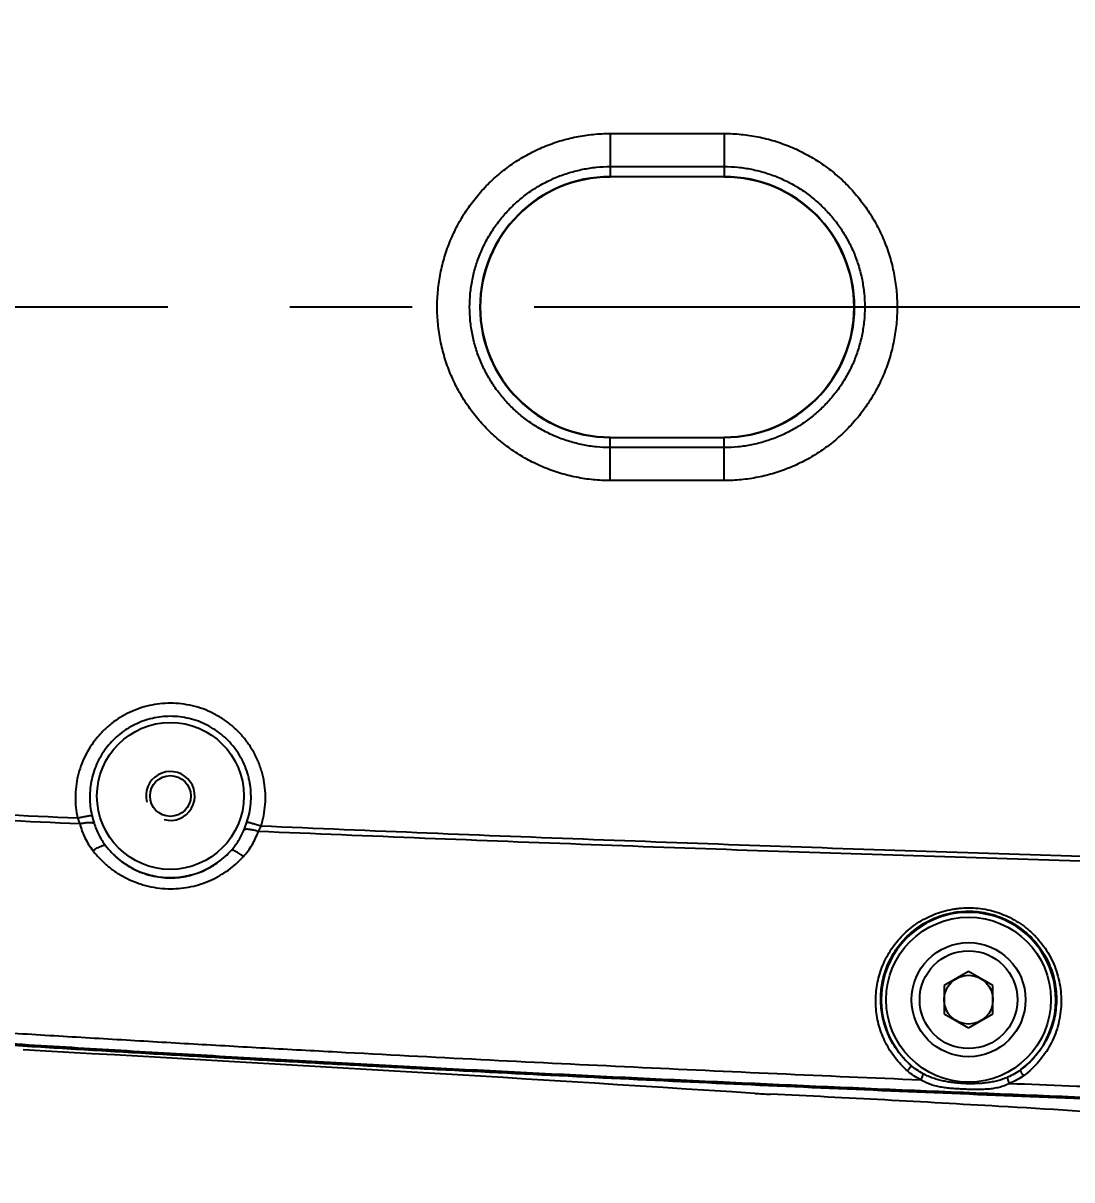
# Model space of a CAD drawing. Header units: millimetres. Extents: x 5828 to 6704, y 123 to 421.
# Drawn here: x 6527.844 to 6531.063, y 364.178 to 367.726 of the extents above; entities that cross this region are included whole.
import ezdxf

# ---------------------------------------------------------------- set-up
doc = ezdxf.new("R2010")
doc.units = ezdxf.units.MM
doc.linetypes.add('CENTER', pattern=[0.6, 0.375, -0.075, 0.075, -0.075])
for name, color, linetype in [('中心线', 7, 'Continuous'), ('外形图', 7, 'Continuous'), ('尺寸标注', 7, 'Continuous'), ('运动范围', 7, 'Continuous')]:
    doc.layers.add(name, color=color, linetype=linetype)
doc.styles.add('微软雅黑', font='msyh.ttc', dxfattribs={"height": 1.5})
doc.dimstyles.new('尺寸标注_1_20比例', dxfattribs={"dimtxt": 1.5, "dimasz": 1.25, "dimexe": 0.5, "dimexo": 0.4, "dimgap": 0.5, "dimtad": 1, "dimdec": 1, "dimlfac": 20, "dimdsep": 46, "dimtxsty": '微软雅黑', "dimcen": 0.09, "dimadec": 0, "dimazin": 0, "dimtp": 0.01, "dimtm": 0.01, "dimtfac": 1, "dimtdec": 1, "dimtofl": 0, "dimtmove": 0, "dimatfit": 3, "dimfxl": 1, "dimtolj": 1, "dimarcsym": 0})

# ---------------------------------------------------------------- blocks, each defined once
blk = doc.blocks.new('*D1144')
at = {"layer": 'Defpoints', "color": 0}
for p in [(6557.7962, 395.6702), (6487.6476, 286.2413), (6537.9972, 286.2413)]:
    blk.add_point(p, dxfattribs=at)
at = {"layer": '尺寸标注', "color": 0, "lineweight": -2}
for p, q in [((6557.3962, 395.6702), (6487.1476, 395.6702)), ((6487.6476, 394.4202), (6487.6476, 287.4913)), ((6537.5972, 286.2413), (6487.1476, 286.2413))]:
    blk.add_line(p, q, dxfattribs=at)
at = {"layer": '尺寸标注', "color": 0}
for points in [[(6487.856, 394.4202), (6487.4393, 394.4202), (6487.6476, 395.6702)], [(6487.4393, 287.4913), (6487.856, 287.4913), (6487.6476, 286.2413)]]:
    blk.add_solid(points, dxfattribs=at)
at = {"layer": '尺寸标注', "color": 0, "insert": (6486.376, 340.9558), "char_height": 1.5, "attachment_point": 5, "rotation": 90, "style": '微软雅黑'}
blk.add_mtext('\\A1;\\A1;{\\fAlibaba PuHuiTi 3.0 55 Regular|b0|i0|c134|p18;2188.6}', dxfattribs=at)

msp = doc.modelspace()

# ---------------------------------------------------------------- linework, layer by layer
at = {"layer": '中心线', "linetype": 'CENTER', "ltscale": 5}
msp.add_line((6564.2883, 366.8553), (6521.5298, 366.8553), dxfattribs=at)
at = {"layer": '外形图', "linetype": 'ByBlock'}
for p, q in [((6529.6462, 367.3877), (6529.6462, 367.2553)), ((6529.6462, 367.3877), (6529.9962, 367.3877)), ((6529.9962, 367.3877), (6529.9962, 367.2553)), ((6529.6462, 367.2862), (6529.9962, 367.2862)), ((6529.9962, 367.2553), (6529.6462, 367.2553)), ((6529.6462, 366.3228), (6529.6462, 366.4553)), ((6529.6462, 366.4553), (6529.9962, 366.4553)), ((6529.9962, 366.3228), (6529.9962, 366.4553)), ((6529.9962, 366.4243), (6529.6462, 366.4243)), ((6529.9962, 366.3228), (6529.6462, 366.3228)), ((6530.7462, 364.8169), (6530.6712, 364.7736)), ((6530.8212, 364.7736), (6530.7462, 364.8169)), ((6530.6712, 364.7736), (6530.6712, 364.687)), ((6530.8212, 364.687), (6530.8212, 364.7736)), ((6530.6712, 364.687), (6530.7462, 364.6437)), ((6530.7462, 364.6437), (6530.8212, 364.687))]:
    msp.add_line(p, q, dxfattribs=at)
for centre, radius in [((6528.2962, 365.3553), 0.2254), ((6528.2962, 365.3553), 0.0625), ((6530.7462, 364.7303), 0.253), ((6530.7462, 364.7303), 0.175), ((6530.7462, 364.7303), 0.15), ((6530.7462, 364.7303), 0.075)]:
    msp.add_circle(centre, radius, dxfattribs=at)
for centre, radius, start, end in [((6529.6462, 366.8553), 0.4, 90, 270), ((6529.6462, 366.8553), 0.3987, 90, 270), ((6529.9962, 366.8553), 0.4, 270, 90), ((6529.9962, 366.8553), 0.3987, 270, 90), ((6528.2962, 365.3553), 0.075, 255, 195), ((6536.9035, 557.8189), 192.7363, 267.069018, 267.355594), ((6536.854, 559.6564), 194.5866, 267.112602, 267.397409), ((6528.2962, 365.3553), 0.2504, 217.4811, 318.0441), ((6530.7462, 364.7303), 0.268, 306.8305, 228.536), ((6515.6897, 140.947), 223.9592, 86.313421, 86.888987), ((6530.2476, 366.9093), 2.4716, 266.3425, 267.4688)]:
    msp.add_arc(centre, radius, start, end, dxfattribs=at)
for points, knots in [([(6536.2603, 364.2992), (6535.7358, 364.3064), (6534.6869, 364.3234), (6533.1138, 364.3595), (6531.8032, 364.4001), (6530.7549, 364.4401), (6529.9689, 364.474), (6529.183, 364.5122), (6528.3975, 364.5553), (6527.743, 364.5937), (6527.2197, 364.6304), (6526.8268, 364.6498), (6526.4374, 364.7181), (6525.9472, 364.9084), (6525.408, 365.3031), (6524.9696, 365.9729), (6524.7919, 366.7539), (6524.8988, 367.5478), (6525.276, 368.2549), (6525.8761, 368.7837), (6526.5012, 369.0271), (6527.0244, 369.0704), (6527.4169, 369.0933), (6527.8095, 369.1203), (6528.333, 369.1514), (6528.9877, 369.1881), (6529.7734, 369.2274), (6530.5594, 369.2624), (6531.6076, 369.3037), (6532.9182, 369.3457), (6534.4913, 369.3833), (6535.5402, 369.4011), (6536.0646, 369.4086)], [0, 0, 0, 0, 0.062547, 0.125094, 0.187642, 0.218915, 0.250189, 0.281463, 0.312736, 0.34401, 0.359646, 0.375288, 0.390909, 0.40654, 0.437679, 0.468836, 0.500009, 0.531187, 0.562362, 0.593532, 0.624708, 0.640342, 0.655997, 0.671626, 0.687262, 0.718537, 0.749811, 0.781085, 0.812358, 0.874905, 0.937453, 1, 1, 1, 1]), ([(6537.2932, 369.4237), (6537.0074, 369.4207), (6536.4358, 369.414), (6535.5783, 369.4017), (6534.7209, 369.3866), (6533.8636, 369.3683), (6533.1492, 369.3503), (6532.5777, 369.3339), (6532.1492, 369.3206), (6531.7206, 369.3063), (6531.2922, 369.2909), (6530.8637, 369.2744), (6530.4353, 369.2567), (6530.0069, 369.2378), (6529.5787, 369.2176), (6529.2218, 369.1997), (6528.9364, 369.1847), (6528.7223, 369.1731), (6528.5082, 369.1611), (6528.2942, 369.1488), (6528.0802, 369.1362), (6527.9019, 369.1253), (6527.7592, 369.1164), (6527.6522, 369.1097), (6527.5453, 369.1029), (6527.4383, 369.0959), (6527.3313, 369.0889), (6527.2422, 369.083), (6527.1709, 369.0782), (6527.1174, 369.0746), (6527.0729, 369.0715), (6527.0372, 369.069), (6527.0105, 369.0672), (6526.9838, 369.0654), (6526.957, 369.0636), (6526.9303, 369.0618), (6526.8946, 369.0592), (6526.8501, 369.0557), (6526.8057, 369.0513), (6526.7702, 369.0472), (6526.7348, 369.0425), (6526.6906, 369.0358), (6526.6378, 369.0265), (6526.5677, 369.0124), (6526.4808, 368.9917), (6526.3779, 368.9618), (6526.2765, 368.9269), (6526.1769, 368.8871), (6526.0794, 368.8425), (6525.9841, 368.7933), (6525.8913, 368.7395), (6525.8013, 368.6813), (6525.7142, 368.6187), (6525.6302, 368.552), (6525.5496, 368.4813), (6525.4725, 368.4068), (6525.3991, 368.3287), (6525.3295, 368.247), (6525.2641, 368.1621), (6525.2028, 368.0742), (6525.1458, 367.9833), (6525.0933, 367.8898), (6525.0454, 367.7939), (6525.0022, 367.6957), (6524.9639, 367.5955), (6524.9305, 367.4936), (6524.9021, 367.3903), (6524.8709, 367.2508), (6524.8498, 367.1092), (6524.8391, 366.9666), (6524.8353, 366.8237), (6524.8437, 366.645), (6524.8694, 366.468), (6524.9001, 366.3284), (6524.9282, 366.2249), (6524.9612, 366.1228), (6524.9991, 366.0226), (6525.0419, 365.9242), (6525.0894, 365.8281), (6525.1416, 365.7344), (6525.1982, 365.6433), (6525.2591, 365.5551), (6525.3243, 365.47), (6525.3935, 365.3881), (6525.4666, 365.3096), (6525.5435, 365.2348), (6525.6239, 365.1639), (6525.7076, 365.0969), (6525.7944, 365.034), (6525.8843, 364.9754), (6525.9768, 364.9213), (6526.0719, 364.8717), (6526.1692, 364.8267), (6526.2687, 364.7866), (6526.3699, 364.7513), (6526.4728, 364.721), (6526.577, 364.6957), (6526.6823, 364.6755), (6526.7707, 364.6628), (6526.8418, 364.6556), (6526.8863, 364.6519), (6526.922, 364.6493), (6526.9487, 364.6475), (6526.9755, 364.6457), (6527.0111, 364.6433), (6527.0557, 364.6402), (6527.1091, 364.6366), (6527.1626, 364.6329), (6527.2339, 364.6281), (6527.323, 364.6222), (6527.43, 364.6152), (6527.537, 364.6082), (6527.6439, 364.6014), (6527.7509, 364.5946), (6527.8936, 364.5857), (6528.0719, 364.5749), (6528.2859, 364.5622), (6528.4999, 364.5499), (6528.714, 364.5379), (6528.928, 364.5263), (6529.2135, 364.5113), (6529.5703, 364.4934), (6529.9986, 364.4732), (6530.427, 364.4542), (6530.8554, 364.4365), (6531.2838, 364.4199), (6531.7123, 364.4045), (6532.1409, 364.3902), (6532.5694, 364.3769), (6533.1409, 364.3605), (6533.8553, 364.3424), (6534.7126, 364.3241), (6535.57, 364.309), (6536.4274, 364.2966), (6536.9991, 364.29), (6537.2849, 364.287)], [0, 0, 0, 0, 0.031251, 0.062501, 0.093752, 0.125002, 0.156253, 0.171878, 0.187503, 0.203128, 0.218754, 0.234379, 0.250004, 0.265629, 0.281255, 0.29688, 0.304692, 0.312505, 0.320318, 0.32813, 0.335943, 0.343756, 0.347662, 0.351568, 0.355475, 0.359381, 0.363287, 0.367194, 0.369147, 0.3711, 0.373053, 0.37403, 0.375006, 0.375983, 0.376959, 0.377936, 0.378912, 0.380866, 0.382819, 0.383795, 0.384772, 0.386725, 0.388678, 0.390631, 0.394537, 0.398443, 0.402349, 0.406256, 0.410162, 0.414068, 0.417974, 0.42188, 0.425786, 0.429693, 0.433599, 0.437505, 0.441411, 0.445317, 0.449224, 0.45313, 0.457036, 0.460942, 0.464848, 0.468754, 0.472661, 0.476567, 0.480473, 0.484379, 0.492189, 0.496095, 0.500002, 0.507812, 0.515622, 0.519528, 0.523434, 0.52734, 0.531246, 0.535153, 0.539059, 0.542965, 0.546871, 0.550777, 0.554683, 0.55859, 0.562496, 0.566402, 0.570308, 0.574214, 0.57812, 0.582027, 0.585933, 0.589839, 0.593745, 0.597651, 0.601557, 0.605463, 0.609369, 0.613275, 0.617181, 0.619134, 0.621088, 0.622064, 0.623041, 0.624017, 0.624994, 0.626947, 0.6289, 0.630853, 0.632806, 0.636713, 0.640619, 0.644525, 0.648432, 0.652338, 0.656244, 0.664057, 0.67187, 0.679682, 0.687495, 0.695308, 0.70312, 0.718745, 0.734371, 0.749996, 0.765621, 0.781246, 0.796872, 0.812497, 0.828122, 0.843747, 0.874998, 0.906248, 0.937499, 0.968749, 1, 1, 1, 1]), ([(6529.1152, 366.8553), (6529.1152, 366.8727), (6529.1169, 366.9075), (6529.1233, 366.9506), (6529.1309, 366.9845), (6529.1401, 367.0181), (6529.1547, 367.0591), (6529.177, 367.1064), (6529.2038, 367.1513), (6529.2348, 367.1933), (6529.264, 367.2257), (6529.2892, 367.2497), (6529.3155, 367.2725), (6529.3504, 367.2985), (6529.3952, 367.3255), (6529.4424, 367.3479), (6529.4916, 367.3656), (6529.5423, 367.3783), (6529.594, 367.386), (6529.6288, 367.3877), (6529.6462, 367.3877)], [0, 0, 0, 0, 0.062499, 0.124998, 0.156257, 0.187516, 0.250014, 0.312511, 0.375008, 0.437505, 0.500001, 0.531259, 0.562516, 0.625013, 0.687509, 0.750007, 0.812504, 0.875002, 0.937501, 1, 1, 1, 1]), ([(6529.9962, 367.3877), (6530.0136, 367.3877), (6530.0484, 367.386), (6530.1001, 367.3783), (6530.1508, 367.3656), (6530.2, 367.3479), (6530.2472, 367.3255), (6530.2845, 367.303), (6530.3129, 367.2829), (6530.3403, 367.2614), (6530.3725, 367.2321), (6530.4076, 367.1933), (6530.4386, 367.1513), (6530.4654, 367.1064), (6530.4877, 367.0591), (6530.5052, 367.0099), (6530.5178, 366.9592), (6530.5255, 366.9075), (6530.5272, 366.8727), (6530.5272, 366.8553)], [0, 0, 0, 0, 0.0625, 0.125, 0.187499, 0.249998, 0.312497, 0.374994, 0.406253, 0.437511, 0.500009, 0.562506, 0.625004, 0.687502, 0.75, 0.8125, 0.874999, 0.9375, 1, 1, 1, 1]), ([(6529.2148, 366.8553), (6529.2148, 366.8694), (6529.2162, 366.8976), (6529.2224, 366.9395), (6529.2327, 366.9806), (6529.247, 367.0205), (6529.2652, 367.0588), (6529.287, 367.0952), (6529.3123, 367.1292), (6529.3408, 367.1606), (6529.3722, 367.189), (6529.4062, 367.2142), (6529.4426, 367.236), (6529.4809, 367.2541), (6529.5208, 367.2683), (6529.5619, 367.2786), (6529.6039, 367.2848), (6529.6321, 367.2862), (6529.6462, 367.2862)], [0, 0, 0, 0, 0.062502, 0.125004, 0.187505, 0.250005, 0.312505, 0.375003, 0.437502, 0.5, 0.562498, 0.624996, 0.687495, 0.749994, 0.812495, 0.874996, 0.937498, 1, 1, 1, 1]), ([(6529.9962, 367.2862), (6530.0103, 367.2862), (6530.0315, 367.2852), (6530.0595, 367.2817), (6530.0873, 367.2769), (6530.1216, 367.2683), (6530.1615, 367.2541), (6530.1998, 367.236), (6530.2362, 367.2142), (6530.2702, 367.189), (6530.3016, 367.1606), (6530.3301, 367.1292), (6530.3554, 367.0952), (6530.3772, 367.0588), (6530.3954, 367.0205), (6530.4097, 366.9806), (6530.42, 366.9395), (6530.4262, 366.8976), (6530.4276, 366.8694), (6530.4276, 366.8553)], [0, 0, 0, 0, 0.062501, 0.093761, 0.12502, 0.18752, 0.25002, 0.312518, 0.375016, 0.437513, 0.50001, 0.562506, 0.625004, 0.687501, 0.75, 0.812499, 0.874999, 0.937499, 1, 1, 1, 1]), ([(6529.6462, 366.3228), (6529.6288, 366.3228), (6529.594, 366.3246), (6529.5423, 366.3323), (6529.4916, 366.345), (6529.4424, 366.3627), (6529.3952, 366.3851), (6529.3579, 366.4075), (6529.3295, 366.4276), (6529.3021, 366.4491), (6529.2699, 366.4784), (6529.2348, 366.5172), (6529.2038, 366.5593), (6529.177, 366.6041), (6529.1547, 366.6514), (6529.1372, 366.7007), (6529.1246, 366.7514), (6529.1169, 366.8031), (6529.1152, 366.8379), (6529.1152, 366.8553)], [0, 0, 0, 0, 0.0625, 0.125, 0.187499, 0.249998, 0.312497, 0.374994, 0.406253, 0.437511, 0.500009, 0.562506, 0.625004, 0.687502, 0.75, 0.8125, 0.874999, 0.9375, 1, 1, 1, 1]), ([(6529.6462, 366.4243), (6529.6321, 366.4243), (6529.6109, 366.4254), (6529.5829, 366.4288), (6529.5551, 366.4336), (6529.5208, 366.4422), (6529.4809, 366.4565), (6529.4426, 366.4746), (6529.4062, 366.4963), (6529.3722, 366.5215), (6529.3408, 366.55), (6529.3123, 366.5814), (6529.287, 366.6154), (6529.2652, 366.6517), (6529.247, 366.69), (6529.2327, 366.7299), (6529.2224, 366.771), (6529.2162, 366.8129), (6529.2148, 366.8412), (6529.2148, 366.8553)], [0, 0, 0, 0, 0.062501, 0.093761, 0.12502, 0.18752, 0.25002, 0.312518, 0.375016, 0.437513, 0.50001, 0.562506, 0.625004, 0.687501, 0.75, 0.812499, 0.874999, 0.937499, 1, 1, 1, 1]), ([(6530.5272, 366.8553), (6530.5272, 366.8379), (6530.5255, 366.8031), (6530.5191, 366.76), (6530.5115, 366.726), (6530.5023, 366.6925), (6530.4877, 366.6514), (6530.4654, 366.6041), (6530.4386, 366.5593), (6530.4076, 366.5172), (6530.3784, 366.4849), (6530.3532, 366.4608), (6530.3269, 366.4381), (6530.292, 366.412), (6530.2472, 366.3851), (6530.2, 366.3627), (6530.1508, 366.345), (6530.1001, 366.3323), (6530.0484, 366.3246), (6530.0136, 366.3228), (6529.9962, 366.3228)], [0, 0, 0, 0, 0.062499, 0.124998, 0.156257, 0.187516, 0.250014, 0.312511, 0.375008, 0.437505, 0.500001, 0.531259, 0.562516, 0.625013, 0.687509, 0.750007, 0.812504, 0.875002, 0.937501, 1, 1, 1, 1]), ([(6530.4276, 366.8553), (6530.4276, 366.8412), (6530.4262, 366.8129), (6530.42, 366.771), (6530.4097, 366.7299), (6530.3954, 366.69), (6530.3772, 366.6517), (6530.3554, 366.6154), (6530.3301, 366.5814), (6530.3016, 366.55), (6530.2702, 366.5215), (6530.2362, 366.4963), (6530.1998, 366.4746), (6530.1615, 366.4565), (6530.1216, 366.4422), (6530.0805, 366.4319), (6530.0385, 366.4257), (6530.0103, 366.4243), (6529.9962, 366.4243)], [0, 0, 0, 0, 0.062502, 0.125004, 0.187505, 0.250005, 0.312505, 0.375003, 0.437502, 0.5, 0.562498, 0.624996, 0.687495, 0.749994, 0.812495, 0.874996, 0.937498, 1, 1, 1, 1]), ([(6528.2962, 365.6398), (6528.2854, 365.6398), (6528.2637, 365.6386), (6528.2316, 365.6332), (6528.2003, 365.6243), (6528.1702, 365.612), (6528.1417, 365.5965), (6528.115, 365.5778), (6528.0906, 365.5564), (6528.0687, 365.5323), (6528.0497, 365.506), (6528.0337, 365.4777), (6528.021, 365.4477), (6528.0117, 365.4166), (6528.0059, 365.3846), (6528.0038, 365.3522), (6528.0054, 365.3197), (6528.0089, 365.2984), (6528.0112, 365.2878)], [0, 0, 0, 0, 0.062544, 0.125087, 0.187627, 0.250162, 0.312693, 0.375216, 0.437732, 0.500239, 0.562737, 0.625225, 0.687704, 0.750175, 0.812638, 0.875095, 0.937548, 1, 1, 1, 1]), ([(6528.5745, 365.2626), (6528.5779, 365.2734), (6528.5835, 365.2955), (6528.5879, 365.3293), (6528.5883, 365.3634), (6528.5853, 365.3917), (6528.5809, 365.414), (6528.5766, 365.4305), (6528.5713, 365.4467), (6528.5631, 365.4679), (6528.553, 365.4883), (6528.5411, 365.5077), (6528.5281, 365.5264), (6528.5099, 365.5482), (6528.4851, 365.5717), (6528.4622, 365.5887), (6528.4429, 365.6007), (6528.4229, 365.6115), (6528.3967, 365.6228), (6528.364, 365.6326), (6528.3303, 365.6385), (6528.3076, 365.6398), (6528.2962, 365.6398)], [0, 0, 0, 0, 0.062447, 0.124894, 0.187344, 0.249799, 0.281042, 0.312287, 0.343535, 0.374785, 0.437264, 0.468521, 0.499781, 0.56228, 0.624789, 0.687306, 0.71858, 0.749857, 0.812387, 0.874922, 0.93746, 1, 1, 1, 1]), ([(6528.2962, 365.5997), (6528.2869, 365.5997), (6528.2683, 365.5986), (6528.2408, 365.594), (6528.214, 365.5862), (6528.1883, 365.5755), (6528.1639, 365.562), (6528.1411, 365.5458), (6528.1204, 365.5272), (6528.1018, 365.5064), (6528.0857, 365.4836), (6528.0723, 365.4591), (6528.0617, 365.4333), (6528.0541, 365.4065), (6528.0496, 365.3789), (6528.0482, 365.3511), (6528.0499, 365.3232), (6528.0531, 365.3049), (6528.0553, 365.2959)], [0, 0, 0, 0, 0.062507, 0.125013, 0.18752, 0.250025, 0.31253, 0.375033, 0.437536, 0.500037, 0.562537, 0.625035, 0.687532, 0.750028, 0.812522, 0.875015, 0.937508, 1, 1, 1, 1]), ([(6528.5311, 365.2747), (6528.5342, 365.2839), (6528.5392, 365.3028), (6528.5434, 365.3317), (6528.5442, 365.361), (6528.5419, 365.3853), (6528.5383, 365.4045), (6528.5337, 365.4234), (6528.5258, 365.4465), (6528.5131, 365.4729), (6528.4973, 365.4976), (6528.4788, 365.5203), (6528.4577, 365.5406), (6528.4344, 365.5583), (6528.4091, 365.5731), (6528.3823, 365.5849), (6528.3543, 365.5934), (6528.3254, 365.5985), (6528.3059, 365.5997), (6528.2962, 365.5997)], [0, 0, 0, 0, 0.062491, 0.124982, 0.187473, 0.249965, 0.281226, 0.312486, 0.374981, 0.437477, 0.499975, 0.562474, 0.624975, 0.687477, 0.74998, 0.812485, 0.874989, 0.937494, 1, 1, 1, 1]), ([(6528.0112, 365.2878), (6528.0157, 365.2888), (6528.0244, 365.2906), (6528.0349, 365.2927), (6528.0426, 365.2941), (6528.0475, 365.2949), (6528.0516, 365.2955), (6528.0541, 365.2958), (6528.0553, 365.2959)], [0, 0, 0, 0, 0.309292, 0.593257, 0.718657, 0.829636, 0.924024, 1, 1, 1, 1]), ([(6528.0112, 365.2878), (6528.0123, 365.2849), (6528.0146, 365.2791), (6528.0169, 365.2733), (6528.0181, 365.2705)], [0, 0, 0, 0, 0.504111, 1, 1, 1, 1]), ([(6528.0553, 365.2959), (6528.0562, 365.2919), (6528.0582, 365.2839), (6528.0605, 365.276), (6528.0617, 365.2721)], [0, 0, 0, 0, 0.500746, 1, 1, 1, 1]), ([(6528.0181, 365.2705), (6528.0226, 365.2715), (6528.0292, 365.2726), (6528.0378, 365.2736), (6528.0438, 365.274), (6528.0492, 365.2741), (6528.054, 365.2738), (6528.0582, 365.2732), (6528.0606, 365.2725), (6528.0617, 365.2721)], [0, 0, 0, 0, 0.310046, 0.455796, 0.591886, 0.716024, 0.826274, 0.92118, 1, 1, 1, 1]), ([(6528.0181, 365.2705), (6528.02, 365.263), (6528.0244, 365.2482), (6528.0335, 365.2269), (6528.0448, 365.2065), (6528.0537, 365.1938), (6528.0584, 365.1876)], [0, 0, 0, 0, 0.249196, 0.49879, 0.748999, 1, 1, 1, 1]), ([(6528.0617, 365.2721), (6528.0655, 365.2596), (6528.0755, 365.2354), (6528.0896, 365.2132), (6528.0975, 365.2029)], [0, 0, 0, 0, 0.499793, 1, 1, 1, 1]), ([(6528.4824, 365.1878), (6528.4909, 365.1973), (6528.5063, 365.2176), (6528.518, 365.2403), (6528.5228, 365.2521)], [0, 0, 0, 0, 0.500188, 1, 1, 1, 1]), ([(6528.5202, 365.1694), (6528.5252, 365.175), (6528.5348, 365.1866), (6528.5474, 365.2054), (6528.558, 365.2254), (6528.5636, 365.2393), (6528.5661, 365.2464)], [0, 0, 0, 0, 0.250906, 0.5011, 0.750735, 1, 1, 1, 1]), ([(6528.5228, 365.2521), (6528.5243, 365.2558), (6528.5272, 365.2633), (6528.5298, 365.2708), (6528.5311, 365.2747)], [0, 0, 0, 0, 0.499288, 1, 1, 1, 1]), ([(6528.5661, 365.2464), (6528.5617, 365.2478), (6528.5552, 365.2496), (6528.5466, 365.2514), (6528.5407, 365.2523), (6528.5353, 365.2529), (6528.5305, 365.2531), (6528.5263, 365.2528), (6528.5238, 365.2524), (6528.5228, 365.2521)], [0, 0, 0, 0, 0.312597, 0.459154, 0.595621, 0.719639, 0.829223, 0.922908, 1, 1, 1, 1]), ([(6528.5745, 365.2626), (6528.57, 365.264), (6528.5614, 365.2666), (6528.551, 365.2697), (6528.5435, 365.2717), (6528.5387, 365.273), (6528.5346, 365.2739), (6528.5322, 365.2745), (6528.5311, 365.2747)], [0, 0, 0, 0, 0.31201, 0.597317, 0.722635, 0.832937, 0.926006, 1, 1, 1, 1]), ([(6528.5661, 365.2464), (6528.5675, 365.249), (6528.5703, 365.2544), (6528.5731, 365.2599), (6528.5745, 365.2626)], [0, 0, 0, 0, 0.496109, 1, 1, 1, 1]), ([(6536.7437, 365.0697), (6536.5733, 365.0702), (6536.3177, 365.0709), (6535.9768, 365.0723), (6535.7212, 365.0736), (6535.4656, 365.0752), (6535.21, 365.0772), (6534.9543, 365.0795), (6534.6135, 365.0831), (6534.1875, 365.0884), (6533.6763, 365.096), (6533.1651, 365.105), (6532.4836, 365.1188), (6531.6317, 365.1393), (6530.6096, 365.1693), (6529.5877, 365.2047), (6528.9066, 365.2319), (6528.5661, 365.2464)], [0, 0, 0, 0, 0.0625, 0.09375, 0.125, 0.15625, 0.1875, 0.21875, 0.25, 0.3125, 0.375, 0.4375, 0.5, 0.625, 0.75, 0.875, 1, 1, 1, 1]), ([(6536.7437, 365.0825), (6536.5734, 365.0822), (6536.2329, 365.0827), (6535.7222, 365.0851), (6535.2115, 365.089), (6534.7008, 365.0942), (6534.1901, 365.1007), (6533.6794, 365.1086), (6533.1687, 365.1179), (6532.4879, 365.1321), (6531.6369, 365.1533), (6530.6159, 365.1841), (6529.5951, 365.2202), (6528.9146, 365.2479), (6528.5745, 365.2626)], [0, 0, 0, 0, 0.0625, 0.125, 0.1875, 0.25, 0.3125, 0.375, 0.4375, 0.5, 0.625, 0.75, 0.875, 1, 1, 1, 1]), ([(6528.0584, 365.1876), (6528.0607, 365.1892), (6528.0651, 365.1921), (6528.0716, 365.196), (6528.0778, 365.1992), (6528.0826, 365.2014), (6528.0861, 365.2027), (6528.0885, 365.2034), (6528.0906, 365.2039), (6528.0925, 365.2042), (6528.0941, 365.2042), (6528.0955, 365.204), (6528.0966, 365.2036), (6528.0972, 365.2031), (6528.0975, 365.2029)], [0, 0, 0, 0, 0.18799, 0.36491, 0.526107, 0.667524, 0.729789, 0.786002, 0.83597, 0.879636, 0.917145, 0.948947, 0.976, 1, 1, 1, 1]), ([(6528.0584, 365.1876), (6528.0653, 365.1787), (6528.0801, 365.1616), (6528.1052, 365.1385), (6528.1329, 365.1184), (6528.1628, 365.1014), (6528.1893, 365.0901), (6528.2112, 365.083), (6528.2336, 365.0771), (6528.2622, 365.0721), (6528.2853, 365.0707), (6528.2969, 365.0707)], [0, 0, 0, 0, 0.123054, 0.246688, 0.370955, 0.495856, 0.621337, 0.68429, 0.747342, 0.873609, 1, 1, 1, 1]), ([(6528.0975, 365.2029), (6528.1031, 365.1954), (6528.1153, 365.1811), (6528.136, 365.1617), (6528.1589, 365.1447), (6528.1838, 365.1303), (6528.2104, 365.1188), (6528.2383, 365.1104), (6528.267, 365.1053), (6528.2865, 365.1042), (6528.2962, 365.1042)], [0, 0, 0, 0, 0.122235, 0.245272, 0.369201, 0.494039, 0.619722, 0.746104, 0.872957, 1, 1, 1, 1]), ([(6528.2962, 365.1042), (6528.3051, 365.1042), (6528.3229, 365.1052), (6528.3493, 365.1095), (6528.3749, 365.1165), (6528.3995, 365.1261), (6528.4228, 365.1383), (6528.4446, 365.1527), (6528.4646, 365.1692), (6528.4767, 365.1814), (6528.4824, 365.1878)], [0, 0, 0, 0, 0.12711, 0.253877, 0.380098, 0.505624, 0.630372, 0.754319, 0.877501, 1, 1, 1, 1]), ([(6528.5202, 365.1694), (6528.5181, 365.1711), (6528.5139, 365.1744), (6528.5076, 365.1788), (6528.5018, 365.1825), (6528.4971, 365.1851), (6528.4937, 365.1867), (6528.4914, 365.1876), (6528.4893, 365.1882), (6528.4875, 365.1887), (6528.4859, 365.1889), (6528.4845, 365.1888), (6528.4833, 365.1885), (6528.4827, 365.1881), (6528.4824, 365.1878)], [0, 0, 0, 0, 0.188248, 0.365446, 0.5269, 0.668506, 0.730826, 0.787057, 0.837002, 0.880594, 0.917968, 0.949566, 0.976339, 1, 1, 1, 1]), ([(6528.2969, 365.0707), (6528.3075, 365.0707), (6528.3287, 365.0718), (6528.36, 365.0768), (6528.3906, 365.0849), (6528.4201, 365.0962), (6528.4481, 365.1105), (6528.4744, 365.1275), (6528.4986, 365.1471), (6528.5133, 365.1617), (6528.5202, 365.1694)], [0, 0, 0, 0, 0.126449, 0.252669, 0.378519, 0.503897, 0.628738, 0.753018, 0.876754, 1, 1, 1, 1]), ([(6530.5585, 364.5117), (6530.5516, 364.5178), (6530.5382, 364.5307), (6530.5203, 364.5518), (6530.5046, 364.5744), (6530.4912, 364.5983), (6530.4802, 364.6232), (6530.4716, 364.6489), (6530.4655, 364.6753), (6530.462, 364.7022), (6530.4609, 364.7293), (6530.4625, 364.7564), (6530.4666, 364.7834), (6530.4733, 364.81), (6530.4826, 364.836), (6530.4944, 364.8612), (6530.5087, 364.8852), (6530.5255, 364.9079), (6530.5444, 364.9289), (6530.5656, 364.9481), (6530.5887, 364.9652), (6530.6135, 364.9799), (6530.6398, 364.9921), (6530.6674, 365.0016), (6530.6911, 365.0072), (6530.7103, 365.0101), (6530.7297, 365.0121), (6530.7542, 365.0127), (6530.7834, 365.0103), (6530.8122, 365.005), (6530.8402, 364.9968), (6530.8672, 364.9857), (6530.8928, 364.9721), (6530.9168, 364.9559), (6530.9316, 364.9436), (6530.9386, 364.9371)], [0, 0, 0, 0, 0.030913, 0.061567, 0.091995, 0.122239, 0.152344, 0.182356, 0.212323, 0.24229, 0.272301, 0.302396, 0.33261, 0.362974, 0.393515, 0.42425, 0.455194, 0.486353, 0.517727, 0.54931, 0.581088, 0.613045, 0.645157, 0.677399, 0.70974, 0.725943, 0.74216, 0.774605, 0.807052, 0.839467, 0.871818, 0.904075, 0.936206, 0.968189, 1, 1, 1, 1]), ([(6530.5687, 364.5294), (6530.5621, 364.5353), (6530.5494, 364.5475), (6530.5323, 364.5676), (6530.5173, 364.589), (6530.5046, 364.6117), (6530.4942, 364.6353), (6530.4861, 364.6598), (6530.4804, 364.6849), (6530.4771, 364.7104), (6530.4762, 364.7361), (6530.4778, 364.7619), (6530.4819, 364.7875), (6530.4884, 364.8128), (6530.4975, 364.8374), (6530.509, 364.8612), (6530.5228, 364.884), (6530.539, 364.9054), (6530.5574, 364.9253), (6530.5778, 364.9433), (6530.6001, 364.9593), (6530.6241, 364.9731), (6530.6494, 364.9843), (6530.676, 364.9929), (6530.7033, 364.9988), (6530.7312, 365.0018), (6530.7592, 365.0019), (6530.7871, 364.9991), (6530.8146, 364.9935), (6530.8412, 364.985), (6530.8668, 364.9739), (6530.8909, 364.9603), (6530.9134, 364.9444), (6530.9272, 364.9323), (6530.9338, 364.926)], [0, 0, 0, 0, 0.030874, 0.06146, 0.091797, 0.121931, 0.151911, 0.181791, 0.211623, 0.241456, 0.271339, 0.301317, 0.331429, 0.361708, 0.392184, 0.422879, 0.453806, 0.484974, 0.516382, 0.548023, 0.579882, 0.611938, 0.644165, 0.676532, 0.709005, 0.741548, 0.774123, 0.806692, 0.839217, 0.871661, 0.903991, 0.936175, 0.968186, 1, 1, 1, 1]), ([(6530.9386, 364.9371), (6530.9466, 364.9298), (6530.9616, 364.9143), (6530.9814, 364.8887), (6530.9979, 364.8612), (6531.0113, 364.8323), (6531.0212, 364.8023), (6531.0278, 364.7716), (6531.031, 364.7406), (6531.0308, 364.7095), (6531.0273, 364.6788), (6531.0205, 364.6486), (6531.0105, 364.6193), (6530.9974, 364.5913), (6530.9812, 364.5647), (6530.9621, 364.5399), (6530.9403, 364.5171), (6530.9241, 364.5036), (6530.9156, 364.4972)], [0, 0, 0, 0, 0.064661, 0.128853, 0.192558, 0.255779, 0.318537, 0.380871, 0.442839, 0.504514, 0.565985, 0.627353, 0.688733, 0.750243, 0.812008, 0.87415, 0.936782, 1, 1, 1, 1]), ([(6530.9338, 364.926), (6530.941, 364.9189), (6530.9547, 364.9041), (6530.9726, 364.8799), (6530.9875, 364.854), (6530.9994, 364.8269), (6531.0082, 364.7988), (6531.0138, 364.7702), (6531.0164, 364.7413), (6531.0158, 364.7125), (6531.0121, 364.6839), (6531.0055, 364.656), (6530.9959, 364.6289), (6530.9835, 364.6029), (6530.9683, 364.5783), (6530.9504, 364.5553), (6530.9299, 364.5342), (6530.9148, 364.5216), (6530.9069, 364.5158)], [0, 0, 0, 0, 0.064817, 0.129113, 0.192875, 0.25611, 0.318846, 0.381129, 0.443025, 0.504614, 0.565996, 0.62728, 0.688588, 0.75005, 0.811797, 0.87396, 0.93666, 1, 1, 1, 1]), ([(6527.0692, 364.6438), (6527.1698, 364.6369), (6527.371, 364.6233), (6527.6728, 364.6039), (6527.9747, 364.5852), (6528.2766, 364.5672), (6528.5785, 364.5499), (6528.8805, 364.5333), (6529.1826, 364.5174), (6529.4846, 364.5022), (6529.7867, 364.4876), (6530.1896, 364.469), (6530.6932, 364.4474), (6531.2976, 364.4237), (6531.9021, 364.4023), (6532.5067, 364.3831), (6533.1114, 364.3658), (6533.7161, 364.3505), (6534.3208, 364.3368), (6534.8248, 364.3268), (6535.228, 364.3196), (6535.5304, 364.3145), (6535.8328, 364.3098), (6536.0848, 364.3062), (6536.2864, 364.3034), (6536.4376, 364.3013), (6536.5887, 364.2991), (6536.6893, 364.2975), (6536.7397, 364.2967)], [0, 0, 0, 0, 0.031251, 0.062503, 0.093754, 0.125005, 0.156256, 0.187508, 0.218759, 0.25001, 0.281262, 0.312513, 0.375015, 0.437518, 0.50002, 0.562523, 0.625025, 0.687528, 0.75003, 0.812533, 0.843784, 0.875035, 0.906286, 0.937537, 0.953163, 0.968787, 0.984404, 1, 1, 1, 1]), ([(6527.0717, 364.6758), (6527.1085, 364.6734), (6527.1819, 364.6684), (6527.2921, 364.6611), (6527.4023, 364.6539), (6527.5492, 364.6444), (6527.7329, 364.6327), (6527.9533, 364.6191), (6528.1737, 364.606), (6528.3942, 364.5931), (6528.6147, 364.5807), (6528.9087, 364.5646), (6529.2763, 364.5454), (6529.8645, 364.5165), (6530.3057, 364.4968), (6530.5999, 364.4846)], [0, 0, 0, 0, 0.03125, 0.0625, 0.09375, 0.125, 0.1875, 0.25, 0.3125, 0.375, 0.4375, 0.5, 0.625, 0.75, 1, 1, 1, 1]), ([(6530.5585, 364.5117), (6530.5594, 364.5125), (6530.561, 364.5141), (6530.5633, 364.5168), (6530.5654, 364.5195), (6530.5668, 364.5217), (6530.5678, 364.5235), (6530.5683, 364.5247), (6530.5688, 364.5257), (6530.5691, 364.5267), (6530.5692, 364.5276), (6530.5692, 364.5284), (6530.5691, 364.529), (6530.5689, 364.5293), (6530.5687, 364.5294)], [0, 0, 0, 0, 0.162181, 0.328284, 0.489788, 0.638501, 0.70577, 0.767256, 0.822341, 0.870595, 0.911855, 0.946372, 0.975079, 1, 1, 1, 1]), ([(6530.5999, 364.4846), (6530.5925, 364.4882), (6530.578, 364.4963), (6530.5647, 364.5063), (6530.5585, 364.5117)], [0, 0, 0, 0, 0.50316, 1, 1, 1, 1]), ([(6530.6073, 364.5028), (6530.6004, 364.5065), (6530.587, 364.5147), (6530.5746, 364.5243), (6530.5687, 364.5294)], [0, 0, 0, 0, 0.50093, 1, 1, 1, 1]), ([(6530.5999, 364.4846), (6530.6009, 364.4862), (6530.6027, 364.4895), (6530.6046, 364.4937), (6530.6058, 364.497), (6530.6066, 364.4992), (6530.6071, 364.5011), (6530.6072, 364.5023), (6530.6073, 364.5028)], [0, 0, 0, 0, 0.283008, 0.569587, 0.701582, 0.819802, 0.920289, 1, 1, 1, 1]), ([(6530.8661, 364.4922), (6530.8611, 364.49), (6530.8508, 364.486), (6530.8349, 364.4812), (6530.8187, 364.4777), (6530.8022, 364.4752), (6530.7857, 364.4735), (6530.769, 364.4726), (6530.7524, 364.4723), (6530.7357, 364.4727), (6530.7191, 364.4737), (6530.7025, 364.4753), (6530.686, 364.4776), (6530.6696, 364.4806), (6530.6534, 364.4845), (6530.6375, 364.4893), (6530.6221, 364.4953), (6530.6121, 364.5001), (6530.6073, 364.5028)], [0, 0, 0, 0, 0.062271, 0.124559, 0.186956, 0.249467, 0.312058, 0.374692, 0.437343, 0.500002, 0.56266, 0.625312, 0.687945, 0.750536, 0.813047, 0.875444, 0.93773, 1, 1, 1, 1]), ([(6530.9069, 364.5158), (6530.9006, 364.5111), (6530.8874, 364.5025), (6530.8733, 364.4954), (6530.8661, 364.4922)], [0, 0, 0, 0, 0.499074, 1, 1, 1, 1]), ([(6530.9156, 364.4972), (6530.9148, 364.4981), (6530.9133, 364.4999), (6530.9112, 364.5027), (6530.9094, 364.5056), (6530.9081, 364.5079), (6530.9073, 364.5097), (6530.9069, 364.511), (6530.9065, 364.5121), (6530.9063, 364.5131), (6530.9062, 364.514), (6530.9063, 364.5147), (6530.9065, 364.5153), (6530.9067, 364.5156), (6530.9069, 364.5158)], [0, 0, 0, 0, 0.162253, 0.328407, 0.489941, 0.638665, 0.705932, 0.767411, 0.822485, 0.870723, 0.911962, 0.94645, 0.975122, 1, 1, 1, 1]), ([(6530.872, 364.4735), (6530.8669, 364.4708), (6530.8591, 364.4672), (6530.8483, 364.4635), (6530.84, 364.4612), (6530.8316, 364.4593), (6530.8202, 364.4573), (6530.8057, 364.4557), (6530.7881, 364.4548), (6530.7704, 364.4546), (6530.7527, 364.4549), (6530.735, 364.4554), (6530.7173, 364.4563), (6530.6996, 364.4575), (6530.682, 364.4591), (6530.6645, 364.4614), (6530.6474, 364.4648), (6530.6335, 364.4687), (6530.6227, 364.4727), (6530.6123, 364.4773), (6530.6047, 364.4815), (6530.5999, 364.4846)], [0, 0, 0, 0, 0.061308, 0.091916, 0.1226, 0.153419, 0.184402, 0.246859, 0.30984, 0.373124, 0.436546, 0.500016, 0.563486, 0.626908, 0.690191, 0.753173, 0.815629, 0.87741, 0.908092, 0.938699, 1, 1, 1, 1]), ([(6530.872, 364.4735), (6530.8711, 364.4752), (6530.8696, 364.4786), (6530.8681, 364.4829), (6530.8671, 364.4863), (6530.8666, 364.4886), (6530.8662, 364.4905), (6530.8661, 364.4917), (6530.8661, 364.4922)], [0, 0, 0, 0, 0.282992, 0.56953, 0.701513, 0.819737, 0.920246, 1, 1, 1, 1]), ([(6530.9156, 364.4972), (6530.909, 364.4923), (6530.8949, 364.4835), (6530.8797, 364.4766), (6530.872, 364.4735)], [0, 0, 0, 0, 0.496856, 1, 1, 1, 1]), ([(6530.872, 364.4735), (6531.1165, 364.4638), (6531.6057, 364.4454), (6532.3395, 364.4211), (6533.0735, 364.3998), (6533.6852, 364.3844), (6534.1745, 364.3733), (6534.4804, 364.3669), (6534.7251, 364.3621), (6534.9087, 364.3586), (6535.0922, 364.3552), (6535.2757, 364.352), (6535.4593, 364.349), (6535.6122, 364.3465), (6535.7346, 364.3446), (6535.8263, 364.3432), (6535.9181, 364.3419), (6536.0099, 364.3405), (6536.1017, 364.3392), (6536.224, 364.3374), (6536.3464, 364.3356), (6536.4687, 364.3338), (6536.5604, 364.3325), (6536.6521, 364.3311), (6536.7132, 364.3301), (6536.7437, 364.3296)], [0, 0, 0, 0, 0.125008, 0.250015, 0.375023, 0.500031, 0.562535, 0.625038, 0.65629, 0.687542, 0.718794, 0.750046, 0.781298, 0.81255, 0.828176, 0.843802, 0.859428, 0.875054, 0.89068, 0.906306, 0.937557, 0.953179, 0.968797, 0.984405, 1, 1, 1, 1]), ([(6531.2875, 364.3693), (6531.1387, 364.386), (6530.7553, 364.4078), (6530.3723, 364.4296), (6530.1385, 364.4401)], [0, 0, 0, 0, 0.390129, 1, 1, 1, 1])]:
    msp.add_open_spline(points, degree=3, knots=knots, dxfattribs=at)
at = {"layer": '运动范围'}
msp.add_arc((6557.7962, 336.8553), 58.815, 350, 225, dxfattribs=at)

# ---------------------------------------------------------------- dimensions: what is measured, and where the dimension line sits
at = {"layer": '尺寸标注'}
dim = msp.add_linear_dim(base=(6487.6476, 286.2413), p1=(6557.7962, 395.6702), p2=(6537.9972, 286.2413), angle=90, text='\\A1;{\\fAlibaba PuHuiTi 3.0 55 Regular|b0|i0|c134|p18;2188.6}', dimstyle='尺寸标注_1_20比例', dxfattribs=at)
dim.commit()
dim.dimension.update_dxf_attribs({"geometry": '*D1144', "text_midpoint": (6487.6476, 340.9558), "dimtype": 160})

doc.saveas('drawing.dxf')
